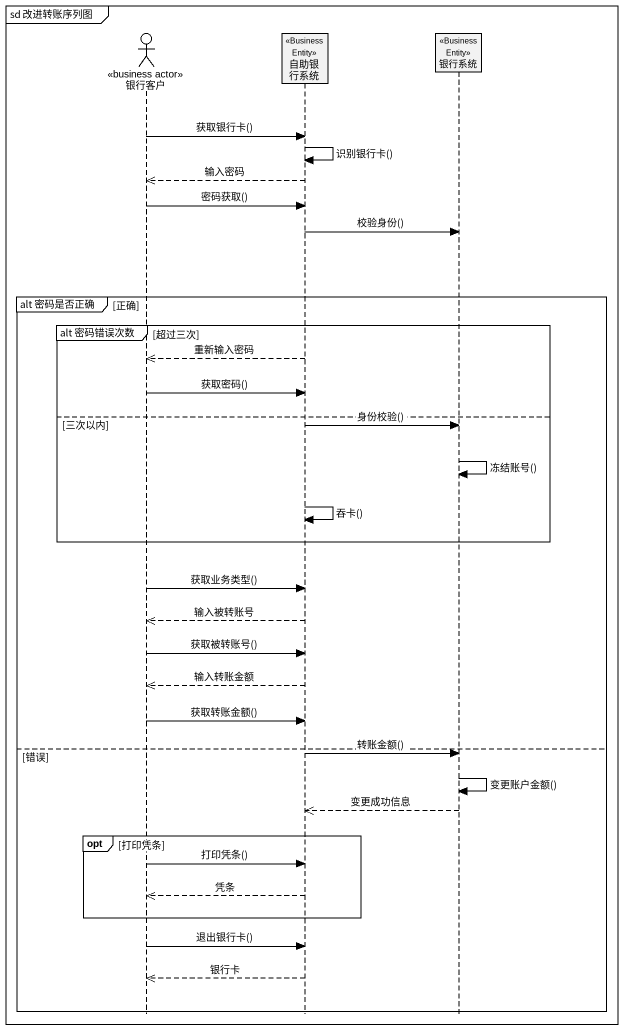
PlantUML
@startuml
mainframe sd 改进转账序列图
hide footbox
actor 银行客户 <<business actor>>
participant 自助银行系统 <<Business Entity>>
participant 银行系统 <<Business Entity>>

银行客户 -> 自助银行系统 : 获取银行卡()
自助银行系统 -> 自助银行系统 : 识别银行卡()
自助银行系统 -->> 银行客户 : 输入密码
银行客户 -> 自助银行系统 : 密码获取()
自助银行系统 -> 银行系统 : 校验身份()
group alt 密码是否正确 [正确]
  group alt 密码错误次数 [超过三次]
    自助银行系统 -->> 银行客户 : 重新输入密码
    银行客户 -> 自助银行系统 : 获取密码()
  else 三次以内
    自助银行系统 -> 银行系统 : 身份校验()
    银行系统 -> 银行系统 : 冻结账号()
    自助银行系统 -> 自助银行系统 : 吞卡()
  end
  银行客户 -> 自助银行系统 : 获取业务类型()
  自助银行系统 -->> 银行客户 : 输入被转账号
  银行客户 -> 自助银行系统 : 获取被转账号()
  自助银行系统 -->> 银行客户 : 输入转账金额
  银行客户 -> 自助银行系统 : 获取转账金额()
else 错误
  自助银行系统 -> 银行系统 : 转账金额()
  银行系统 -> 银行系统 : 变更账户金额()
  银行系统 -->> 自助银行系统 : 变更成功信息
  opt 打印凭条
    银行客户 -> 自助银行系统 : 打印凭条()
    自助银行系统 -->> 银行客户 : 凭条
  end
  银行客户 -> 自助银行系统 : 退出银行卡()
  自助银行系统 -->> 银行客户 : 银行卡
end
@enduml
